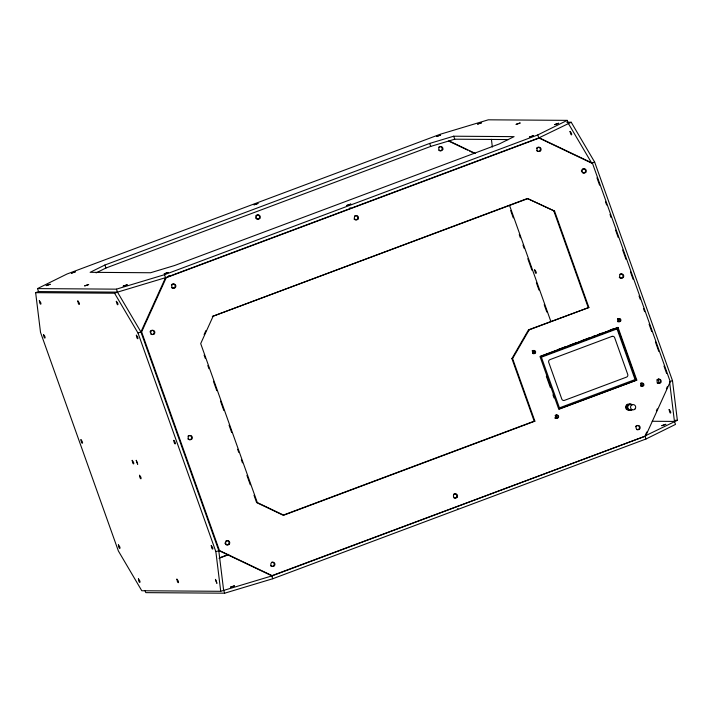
<?xml version="1.0" encoding="UTF-8"?>
<svg xmlns="http://www.w3.org/2000/svg" width="713" height="713" viewBox="0 0 713 713"><rect width="100%" height="100%" fill="white"/><g stroke="black" fill="none" stroke-linecap="round" stroke-linejoin="round"><path stroke-width="1.07" d="M669.712 382.845L674.445 421.428L675.505 424.404L646.005 438.985L272.749 578.742L224.684 593.189L223.624 590.212L218.757 550.534L140.916 331.946L165.55 277.678L164.489 274.701L116.424 289.157L37.495 288.596L38.555 291.572L117.485 292.134L165.55 277.678L538.805 137.93L571.211 122.253L594.642 162.065L672.484 380.653L677.35 420.331L645.933 435.518M272.384 575.765L219.452 550.543L141.62 331.946L166.245 277.687L539.5 137.939L592.432 163.161L670.273 381.749L645.639 436.017L272.384 575.765L220.718 591.3L141.789 590.747L118.358 550.935L40.516 332.347L35.65 292.669L38.555 291.572M204.114 334.557L205.941 330.538M213.018 316.474L200.701 343.604L257.313 502.585L283.783 515.196L534.884 421.178L512.594 358.586L529.189 329.852L588.893 307.499L554.571 211.119L527.415 198.499L212.322 316.474L528.11 198.508M555.204 418.237L556.577 415.224M645.399 435.001L646.771 431.989M656.352 410.884L657.261 408.879M666.379 388.781L667.297 386.767M534.884 421.178L534.189 421.178L511.898 358.577L528.493 329.843L588.893 307.499M169.15 275.53L168.616 275.797M37.495 288.596L66.995 274.015L440.251 134.258L488.316 119.811L567.236 120.363L568.297 123.34L591.737 163.152L592.432 163.161M104.882 265.031L90.132 272.321L150.532 272.749L174.569 265.521L499.332 143.928L514.082 136.638L453.682 136.21L429.645 143.438L104.882 265.031L105.943 268.017L96.112 272.874M164.489 274.701L537.745 134.953L567.236 120.363M457.523 508.85L458.004 508.663M105.943 268.017L430.714 146.415L454.742 139.195L508.556 139.57M35.65 292.669L114.57 293.221L117.485 292.134L140.916 331.946L141.62 331.946M114.57 293.221L138.01 333.033L140.916 331.946M594.642 162.065L591.737 163.152L538.805 137.93L537.745 134.953M558.359 349.423L565.596 346.714M569.723 345.172L576.96 342.463M581.086 340.912L590.382 337.436M592.45 336.661L595.551 335.502M598.644 334.344L601.745 333.185M610.007 330.083L613.109 328.925M540.383 356.242L618.037 327.436L636.789 380.1L558.796 409.298L540.044 356.643L618.037 327.436M540.347 356.794L614.927 328.871L617.021 328.889L635.06 379.566L559.438 407.872L541.399 357.204L617.021 328.889M559.135 408.906L636.789 380.1M534.189 421.178L283.079 515.187L256.618 502.576L254.006 495.259M220.718 591.3L215.852 551.621L219.452 550.543M672.484 380.653L669.578 381.749L670.273 381.749M220.415 557.495L228.757 554.375M219.025 558.288L228.41 554.767M218.757 550.534L271.689 575.756L645.639 436.017M349.798 207.982L350.324 207.795M566.764 122.226L571.211 122.253M538.805 137.93L539.5 137.939M527.415 198.499L554.571 211.119M165.55 277.678L166.245 277.687M528.493 329.843L529.189 329.852M511.898 358.577L512.594 358.586M675.131 420.322L677.35 420.331M652.208 421.267L674.445 421.428M224.684 593.189L145.764 592.637L145.051 590.649M449.306 141.049L475.268 153.42M448.602 141.04L467.576 150.087M469.582 151.04L474.573 153.42M172.234 288.016L172.421 288.105A2.112 2.068 -89.6 0 0 175.131 285.717L174.961 285.2A2.112 2.068 -89.6 0 0 172.724 284.032M596.95 177.795L599.562 185.122M605.515 201.85L606.638 204.987M609.989 214.399L611.103 217.536M615.569 230.094L618.18 237.411M622.645 249.96L626.005 259.372M630.47 271.929L633.073 279.246M639.035 295.984L640.149 299.121M643.5 308.533L644.623 311.67M649.088 324.219L651.7 331.545M655.425 341.999L658.776 351.411M663.99 366.054L666.593 373.38M617.342 327.427L636.094 380.091M644.944 436.008L646.005 438.985M553.876 211.11L588.198 307.49M509.51 205.344L550.855 321.438M510.677 210.576L513.289 217.893M519.242 234.63L520.365 237.768M522.968 245.085L524.091 248.222M527.807 258.685L531.907 270.191M536.372 282.74L538.983 290.057M544.197 304.701L546.809 312.027M546.336 376.25L550.374 387.614M552.949 394.842L554.054 397.934M453.682 136.21L454.742 139.195M429.645 143.438L430.714 146.415M204.105 355.11L205.219 358.247M207.831 365.564L208.945 368.701M213.419 381.25L216.77 390.671M220.495 401.125L223.846 410.536M229.06 425.18L231.663 432.506M237.625 449.235L238.739 452.372M241.351 459.698L242.465 462.835M246.93 475.384L250.29 484.795M271.689 575.756L272.749 578.742M138.01 333.033L215.852 551.621M116.424 289.157L117.485 292.134M658.42 379.138L658.821 382.667M491.409 139.32L492.353 147.038M630.479 409.779A3.173 3.093 -89.6 0 1 628.171 410.314M626.718 409.619A3.173 3.093 -89.6 0 1 626.166 409.012M625.791 408.273A3.173 3.093 -89.6 0 1 625.622 407.462M625.658 406.642A3.173 3.093 -89.6 0 1 625.898 405.849M626.326 405.144A3.173 3.093 -89.6 0 1 627.645 404.209M632.11 409.797A3.173 3.093 -89.6 0 1 627.957 409.244A3.173 3.093 -89.6 0 1 628.135 404.957A3.173 3.093 -89.6 0 1 632.315 404.761M631.21 409.681A2.647 2.576 -89.6 0 1 627.761 407.435A2.647 2.576 -89.6 0 1 630.773 404.592M555.552 415.314A1.693 1.649 -89.6 0 1 555.16 418.183M532.29 350.546A1.693 1.649 -89.6 0 1 532.638 353.291M617.815 318.738A1.693 1.649 -89.6 0 1 617.823 321.456M640.675 383.229A1.693 1.649 -89.6 0 1 640.755 386.081M555.623 418.192A1.693 1.649 -89.6 0 0 555.748 415.135A1.586 1.551 -89.6 0 1 557.887 416.294A1.586 1.551 -89.6 0 1 556.514 418.219M532.531 350.448A1.693 1.649 -89.6 0 1 532.976 353.398M617.85 318.506A1.693 1.649 -89.6 0 1 617.788 321.723M641.139 383.229A1.693 1.649 -89.6 0 1 641.219 386.089M438.691 147.163A2.112 2.068 -89.6 0 1 442.122 149.24L441.917 149.748A2.112 2.068 -89.6 0 1 438.664 150.158M257.883 214.961A2.112 2.068 -89.6 0 1 259.104 218.41A2.112 2.068 -89.6 0 1 255.584 217.777M255.655 216.155A2.112 2.068 -89.6 0 1 255.94 215.691M256.341 215.317A2.112 2.068 -89.6 0 1 257.34 214.943M171.94 287.856A2.112 2.068 -89.6 0 1 171.539 287.491M171.396 284.915A2.112 2.068 -89.6 0 1 172.207 284.202M150.898 330.698A2.112 2.068 -89.6 0 1 153.66 331.064A2.112 2.068 -89.6 0 1 153.545 333.925A2.112 2.068 -89.6 0 1 150.755 334.049M150.051 332.062A2.112 2.068 -89.6 0 1 150.496 331.073M354.53 216.012A2.112 2.068 -89.6 0 1 357.774 217.554A2.112 2.068 -89.6 0 1 354.842 219.657M354.388 219.363A2.112 2.068 -89.6 0 1 354.022 218.953M537.139 147.636A2.112 2.068 -89.6 0 1 540.383 149.186A2.112 2.068 -89.6 0 1 537.459 151.29M537.005 150.996A2.112 2.068 -89.6 0 1 536.639 150.586M536.452 148.473A2.112 2.068 -89.6 0 1 536.746 148.01M582.325 169.168A2.112 2.068 -89.6 0 1 585.088 169.534A2.112 2.068 -89.6 0 1 584.972 172.394A2.112 2.068 -89.6 0 1 582.182 172.519M581.567 171.628A2.112 2.068 -89.6 0 1 581.639 170.006M620.782 273.97A2.112 2.068 -89.6 0 1 622.993 276.448A2.112 2.068 -89.6 0 1 620.087 277.999M619.633 277.705A2.112 2.068 -89.6 0 1 619.267 277.295M619.775 274.345A2.112 2.068 -89.6 0 1 620.257 274.095M657.707 379.271A2.112 2.068 -89.6 0 1 660.443 381.624A2.112 2.068 -89.6 0 1 657.092 382.881M656.833 379.904A2.112 2.068 -89.6 0 1 657.226 379.53M635.524 426.686A2.112 2.068 -89.6 0 1 638.26 425.661A2.112 2.068 -89.6 0 1 639.267 428.468A2.112 2.068 -89.6 0 1 636.522 429.493M453.593 494.216A2.112 2.068 -89.6 0 1 456.837 495.758A2.112 2.068 -89.6 0 1 453.905 497.87M225.798 541.06A2.112 2.068 -89.6 0 1 228.561 541.425A2.112 2.068 -89.6 0 1 228.445 544.286A2.112 2.068 -89.6 0 1 225.656 544.411M225.05 543.511A2.112 2.068 -89.6 0 1 224.934 542.976M271.457 562.334A2.112 2.068 -89.6 0 1 274.229 564.411A2.112 2.068 -89.6 0 1 271.296 566.238M270.842 565.944A2.112 2.068 -89.6 0 1 270.477 565.534M188.829 435.625A2.112 2.068 -89.6 0 1 191.592 437.425A2.112 2.068 -89.6 0 1 189.177 439.689M188.66 439.529A2.112 2.068 -89.6 0 1 187.84 438.825M187.947 436.249A2.112 2.068 -89.6 0 1 188.348 435.875M617.752 318.836A1.586 1.551 -89.6 0 1 619.784 319.059A1.586 1.551 -89.6 0 1 619.829 321.153A1.586 1.551 -89.6 0 1 617.815 321.474M532.192 351.037A1.586 1.551 -89.6 0 1 534.206 350.716A1.586 1.551 -89.6 0 1 534.777 352.721A1.586 1.551 -89.6 0 1 532.914 353.568M640.595 383.549A1.586 1.551 -89.6 0 1 643.126 384.271A1.586 1.551 -89.6 0 1 641.37 386.277M555.908 418.157A1.586 1.551 -89.6 0 1 555.106 417.551M555.07 415.786A1.586 1.551 -89.6 0 1 555.48 415.34M631.165 409.797A3.173 3.093 -89.6 0 1 627.021 409.235A3.173 3.093 -89.6 0 1 627.199 404.957A3.173 3.093 -89.6 0 1 631.379 404.761M116.317 301.341C117.422 307.784 119.427 303.702 116.317 301.341M570.043 131.459C571.149 137.903 573.154 133.821 570.043 131.459M39.349 300.69C39.919 306.572 42.718 304.086 39.349 300.69M43.502 334.557C44.072 340.44 46.871 337.953 43.502 334.557M77.842 300.957C78.421 306.84 81.211 304.362 77.842 300.957M80.952 439.734C81.523 445.616 84.321 443.138 80.952 439.734M136.352 335.208C136.923 341.09 139.721 338.613 136.352 335.208M132.181 460.357C132.761 466.24 135.55 463.762 132.181 460.357M118.403 544.919C118.982 550.801 121.771 548.315 118.403 544.919M136.201 460.384L137.716 464.297L136.299 460.322M139.498 475.277C140.078 481.159 142.867 478.673 139.498 475.277M138.411 578.894C138.982 584.776 141.78 582.298 138.411 578.894M173.803 440.393C174.382 446.276 177.172 443.789 173.803 440.393M176.913 579.17C177.484 585.052 180.282 582.566 176.913 579.17M211.253 545.57C211.832 551.452 214.622 548.974 211.253 545.57M215.415 579.437L216.921 583.35L215.504 579.375M534.679 269.862C535.258 275.744 538.048 273.257 534.679 269.862M669.142 409.556C669.712 415.447 672.511 412.961 669.142 409.556M442.826 149.249L442.613 149.757A2.112 2.068 -89.6 0 1 439.039 149.721L438.834 149.213A2.112 2.068 -89.6 0 1 440.857 146.566A2.112 2.068 -89.6 0 1 442.826 149.249M529.447 137.092L533.395 135.72L529.447 137.092M46.238 285.601L50.151 284.273L46.238 285.601M71.416 273.15L75.32 271.822L71.416 273.15M84.74 285.868L88.644 284.54L84.74 285.868M123.242 286.145L127.146 284.817L123.242 286.145M164.266 273.81L168.17 272.482L164.266 273.81M254.033 204.783L257.937 203.455L254.033 204.783M346.883 205.433L350.787 204.105L346.883 205.433M436.641 136.406L440.545 135.078L436.641 136.406M477.674 124.071L481.578 122.743L477.674 124.071M516.167 124.338L520.071 123.01L516.167 124.338M554.669 124.615L558.573 123.287L554.669 124.615M230.442 587.2L234.345 585.872L230.442 587.2M661.878 425.67L665.782 424.342L661.878 425.67M612.004 336.393L549.955 359.628A2.112 2.068 -89.6 0 0 548.725 362.338L561.808 399.102A2.112 2.068 -89.6 0 0 564.455 400.367L626.504 377.132A2.112 2.068 -89.6 0 0 627.734 374.423L614.651 337.659A2.112 2.068 -89.6 0 0 612.004 336.393M173.116 288.114L172.635 287.865A2.112 2.068 -89.6 0 1 172.457 284.514A2.112 2.068 -89.6 0 1 175.656 285.2L175.826 285.726A2.112 2.068 -89.6 0 1 173.116 288.114M635.096 408.914A2.647 2.576 -89.6 0 0 633.563 404.61A2.647 2.576 -89.6 0 0 630.693 408.121A2.647 2.576 -89.6 0 0 635.096 408.914M259.799 218.41A2.112 2.068 -89.6 0 0 258.578 214.969A2.112 2.068 -89.6 0 0 256.279 217.777A2.112 2.068 -89.6 0 0 259.799 218.41M623.242 277.446A2.112 2.068 -89.6 0 0 622.012 273.997A2.112 2.068 -89.6 0 0 619.722 276.813A2.112 2.068 -89.6 0 0 623.242 277.446M357.997 219.105A2.112 2.068 -89.6 0 0 356.767 215.665A2.112 2.068 -89.6 0 0 354.468 218.472A2.112 2.068 -89.6 0 0 357.997 219.105M457.06 497.309A2.112 2.068 -89.6 0 0 455.83 493.868A2.112 2.068 -89.6 0 0 453.539 496.676A2.112 2.068 -89.6 0 0 457.06 497.309M229.265 544.153A2.112 2.068 -89.6 0 0 228.035 540.712A2.112 2.068 -89.6 0 0 225.745 543.52A2.112 2.068 -89.6 0 0 229.265 544.153M274.443 565.685A2.112 2.068 -89.6 0 0 273.222 562.236A2.112 2.068 -89.6 0 0 270.922 565.053A2.112 2.068 -89.6 0 0 274.443 565.685M154.356 333.791A2.112 2.068 -89.6 0 0 153.135 330.351A2.112 2.068 -89.6 0 0 150.835 333.158A2.112 2.068 -89.6 0 0 154.356 333.791M540.606 150.728A2.112 2.068 -89.6 0 0 539.385 147.288A2.112 2.068 -89.6 0 0 537.085 150.104A2.112 2.068 -89.6 0 0 540.606 150.728M585.783 172.261A2.112 2.068 -89.6 0 0 584.562 168.821A2.112 2.068 -89.6 0 0 582.263 171.628A2.112 2.068 -89.6 0 0 585.783 172.261M660.693 382.623A2.112 2.068 -89.6 0 0 659.463 379.182A2.112 2.068 -89.6 0 0 657.172 381.99A2.112 2.068 -89.6 0 0 660.693 382.623M639.668 428.941A2.112 2.068 -89.6 0 0 638.447 425.501A2.112 2.068 -89.6 0 0 636.148 428.308A2.112 2.068 -89.6 0 0 639.668 428.941M191.815 438.976A2.112 2.068 -89.6 0 0 190.585 435.527A2.112 2.068 -89.6 0 0 188.294 438.343A2.112 2.068 -89.6 0 0 191.815 438.976M535.383 352.908A1.586 1.551 -89.6 0 0 534.135 350.475A1.586 1.551 -89.6 0 0 532.7 352.792A1.586 1.551 -89.6 0 0 535.383 352.908M620.649 320.984A1.586 1.551 -89.6 0 0 619.41 318.551A1.586 1.551 -89.6 0 0 617.966 320.868A1.586 1.551 -89.6 0 0 620.649 320.984M643.643 385.573A1.586 1.551 -89.6 0 0 642.404 383.131A1.586 1.551 -89.6 0 0 640.969 385.457A1.586 1.551 -89.6 0 0 643.643 385.573M558.377 417.497A1.586 1.551 -89.6 0 0 557.138 415.055A1.586 1.551 -89.6 0 0 555.694 417.381A1.586 1.551 -89.6 0 0 558.377 417.497"/></g></svg>
